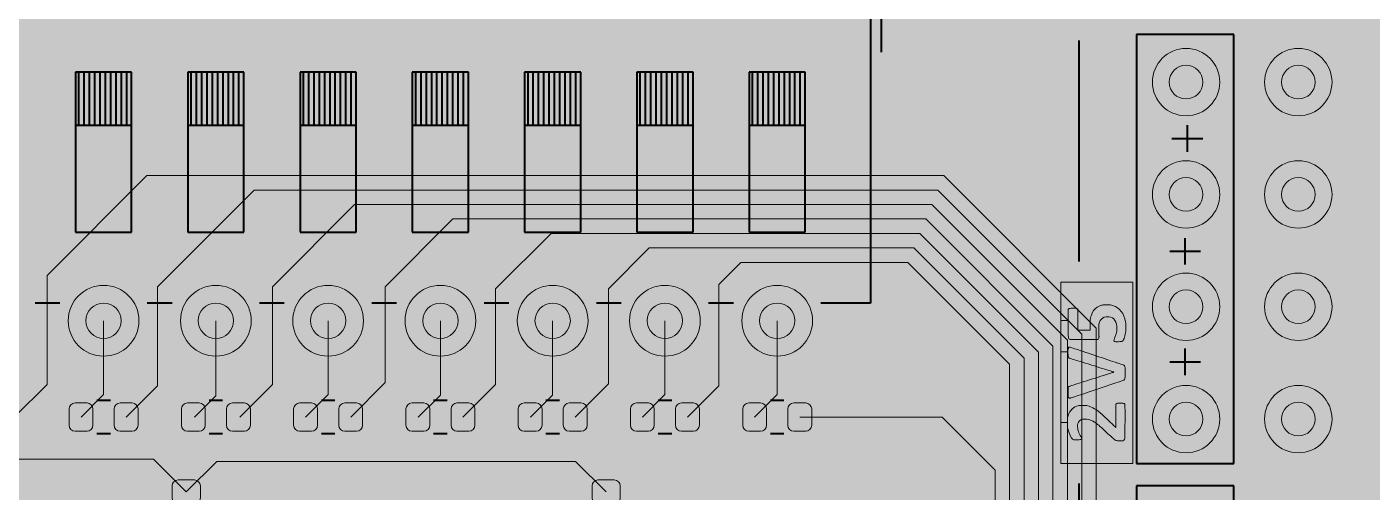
# Model space of a CAD drawing. Header units: millimetres. Extents: x 0 to 100, y -70 to 0.
# Drawn here: x 18.45 to 48.88, y -49.74 to -39.22 of the extents above; entities that cross this region are included whole.
import ezdxf

# ---------------------------------------------------------------- set-up
doc = ezdxf.new("R2010")
doc.units = ezdxf.units.MM
for name, color, linetype, lineweight, true_color in [('application board F.Cu', 8, 'Continuous', 18, 0x777779), ('application board F.Silkscreen', 18, 'Continuous', 40, 0x000000), ('pcb board fill', 7, 'Continuous', 13, 0xefefef)]:
    doc.layers.add(name, color=color, linetype=linetype, lineweight=lineweight, true_color=true_color)

msp = doc.modelspace()

# ---------------------------------------------------------------- hatches: boundary and pattern name
at = {"layer": 'application board F.Silkscreen', "transparency": 33554687}
msp.add_hatch(color=256, dxfattribs=at).paths.add_polyline_path([(41.840269, -44.999627), (43.464467, -44.999627), (43.464467, -49.100372), (41.840269, -49.100372), (41.840269, -48.174627), (41.984902, -48.174627), (41.984979, -48.208568), (41.985502, -48.235221), (41.986638, -48.256762), (41.988557, -48.27537), (41.991428, -48.293221), (41.995419, -48.312495), (41.9957, -48.313751), (42.007508, -48.359799), (42.021761, -48.404327), (42.037794, -48.445774), (42.05494, -48.482578), (42.072534, -48.513179), (42.089909, -48.536016), (42.09099, -48.537167), (42.102999, -48.548014), (42.116358, -48.555853), (42.132684, -48.561039), (42.153596, -48.563928), (42.180713, -48.564875), (42.214355, -48.56428), (42.250106, -48.562307), (42.276987, -48.558714), (42.295528, -48.553051), (42.306256, -48.544868), (42.309699, -48.533715), (42.306387, -48.519144), (42.296848, -48.500703), (42.294149, -48.496369), (42.277925, -48.468817), (42.26149, -48.437327), (42.246387, -48.405121), (42.234157, -48.375423), (42.228575, -48.359302), (42.222436, -48.333812), (42.217809, -48.30319), (42.215675, -48.278236), (42.214728, -48.253474), (42.215254, -48.234649), (42.21757, -48.218297), (42.221993, -48.200957), (42.223076, -48.197334), (42.238097, -48.162684), (42.260165, -48.134346), (42.289214, -48.112397), (42.298574, -48.107415), (42.310902, -48.101702), (42.321818, -48.09791), (42.333773, -48.09565), (42.349221, -48.094535), (42.370614, -48.094178), (42.382457, -48.094161), (42.42241, -48.095692), (42.457475, -48.10079), (42.491113, -48.110293), (42.526786, -48.125036), (42.543252, -48.133014), (42.564877, -48.144153), (42.585204, -48.155401), (42.604988, -48.167362), (42.624983, -48.180639), (42.645943, -48.195835), (42.668624, -48.213555), (42.69378, -48.234401), (42.722165, -48.258978), (42.754535, -48.287889), (42.791643, -48.321737), (42.834244, -48.361126), (42.869533, -48.393995), (42.902697, -48.424807), (42.934614, -48.454188), (42.964437, -48.481377), (42.99132, -48.505614), (43.014415, -48.526138), (43.032876, -48.54219), (43.045855, -48.553009), (43.051024, -48.556926), (43.069171, -48.567788), (43.088821, -48.577254), (43.101077, -48.581786), (43.118505, -48.585221), (43.142116, -48.587564), (43.16894, -48.588765), (43.196007, -48.588774), (43.220347, -48.587538), (43.238991, -48.585007), (43.242261, -48.584209), (43.26278, -48.573956), (43.27787, -48.557114), (43.284577, -48.540736), (43.285161, -48.533631), (43.28573, -48.5178), (43.286274, -48.49399), (43.286786, -48.462944), (43.287257, -48.425409), (43.287681, -48.382129), (43.28805, -48.333849), (43.288354, -48.281316), (43.288587, -48.225273), (43.288741, -48.166467), (43.288777, -48.143188), (43.288855, -48.073927), (43.288894, -48.013516), (43.28888, -47.961334), (43.288802, -47.916759), (43.288648, -47.879172), (43.288404, -47.847952), (43.288059, -47.822476), (43.2876, -47.802126), (43.287015, -47.78628), (43.286291, -47.774316), (43.285416, -47.765615), (43.284377, -47.759556), (43.283163, -47.755517), (43.281761, -47.752878), (43.280975, -47.751878), (43.271349, -47.743835), (43.257813, -47.7381), (43.238964, -47.734387), (43.213402, -47.73241), (43.183015, -47.731879), (43.15755, -47.732089), (43.13928, -47.732925), (43.125936, -47.734694), (43.115249, -47.737703), (43.104948, -47.742261), (43.104406, -47.742533), (43.083277, -47.753188), (43.082054, -48.017179), (43.081764, -48.066194), (43.081372, -48.112256), (43.080891, -48.154516), (43.080338, -48.192123), (43.079729, -48.22423), (43.079078, -48.249986), (43.0784, -48.268544), (43.077713, -48.279054), (43.07725, -48.28117), (43.072936, -48.277963), (43.063107, -48.269045), (43.048876, -48.255476), (43.031352, -48.238313), (43.01218, -48.219155), (42.94542, -48.152625), (42.884015, -48.093152), (42.827479, -48.040336), (42.775331, -47.993776), (42.727086, -47.953072), (42.682261, -47.917822), (42.640373, -47.887628), (42.600938, -47.862087), (42.563473, -47.840801), (42.543046, -47.830528), (42.509039, -47.815196), (42.478255, -47.80376), (42.448057, -47.795618), (42.41581, -47.79017), (42.37888, -47.786816), (42.344383, -47.785242), (42.314098, -47.784425), (42.290999, -47.784307), (42.272816, -47.785036), (42.257281, -47.786757), (42.242124, -47.789618), (42.229265, -47.792694), (42.188646, -47.805004), (42.154382, -47.820402), (42.123463, -47.840575), (42.092877, -47.867212), (42.088212, -47.87179), (42.068589, -47.892138), (42.053956, -47.909833), (42.041929, -47.92816), (42.037001, -47.937443), (42.03012, -47.950405), (42.02799, -47.954756), (42.013718, -47.98614), (42.002849, -48.015321), (41.994967, -48.044423), (41.989657, -48.07557), (41.986501, -48.110883), (41.985084, -48.152486), (41.984902, -48.174627), (41.840269, -48.174627), (41.840269, -46.575104), (41.997266, -46.575104), (41.998058, -46.612782), (42.000336, -46.647835), (42.003827, -46.674426), (42.008776, -46.693512), (42.015423, -46.70605), (42.023359, -46.712683), (42.02896, -46.714649), (42.043017, -46.719234), (42.06494, -46.726253), (42.09414, -46.735522), (42.130028, -46.746855), (42.172013, -46.760066), (42.219506, -46.774971), (42.271918, -46.791385), (42.328659, -46.809122), (42.38914, -46.827996), (42.45277, -46.847824), (42.51896, -46.868419), (42.531618, -46.872354), (42.598106, -46.893039), (42.662064, -46.912973), (42.72291, -46.931972), (42.780063, -46.949854), (42.832941, -46.966434), (42.880962, -46.981531), (42.923545, -46.99496), (42.960107, -47.006539), (42.990068, -47.016084), (43.012844, -47.023412), (43.027856, -47.02834), (43.034519, -47.030685), (43.0348, -47.030828), (43.03087, -47.032646), (43.018479, -47.037103), (42.998203, -47.044013), (42.970621, -47.053189), (42.936309, -47.064443), (42.895845, -47.077589), (42.849806, -47.09244), (42.79877, -47.10881), (42.743313, -47.126511), (42.684014, -47.145356), (42.62145, -47.16516), (42.556198, -47.185734), (42.551802, -47.187117), (42.485712, -47.207923), (42.421801, -47.228067), (42.360694, -47.24735), (42.303015, -47.265575), (42.249387, -47.282544), (42.200435, -47.298059), (42.156781, -47.311922), (42.119051, -47.323935), (42.087868, -47.3339), (42.063856, -47.34162), (42.047638, -47.346895), (42.039879, -47.349515), (42.027531, -47.354546), (42.017967, -47.360264), (42.010835, -47.367873), (42.00578, -47.378581), (42.002448, -47.393592), (42.000485, -47.414115), (41.999538, -47.441353), (41.999253, -47.476515), (41.999243, -47.488012), (41.999579, -47.528812), (42.000876, -47.560984), (42.003569, -47.585357), (42.008094, -47.602761), (42.014884, -47.614023), (42.024375, -47.619972), (42.037001, -47.621436), (42.053198, -47.619246), (42.066455, -47.616095), (42.074246, -47.613728), (42.090454, -47.608526), (42.114517, -47.600675), (42.145878, -47.590362), (42.183975, -47.577771), (42.228249, -47.56309), (42.27814, -47.546504), (42.33309, -47.5282), (42.392537, -47.508363), (42.455922, -47.48718), (42.522686, -47.464837), (42.592269, -47.44152), (42.66411, -47.417415), (42.677846, -47.412803), (42.774909, -47.380157), (42.863478, -47.350264), (42.943504, -47.32314), (43.014938, -47.298802), (43.077731, -47.277269), (43.131833, -47.258556), (43.177195, -47.24268), (43.213768, -47.229659), (43.241504, -47.21951), (43.260352, -47.21225), (43.270265, -47.207896), (43.271746, -47.206943), (43.278292, -47.198288), (43.283455, -47.186226), (43.28735, -47.169781), (43.290093, -47.147978), (43.291797, -47.119844), (43.292578, -47.084403), (43.292551, -47.04068), (43.29246, -47.031059), (43.291957, -46.993805), (43.291272, -46.964775), (43.290317, -46.942723), (43.289007, -46.926403), (43.287257, -46.914568), (43.284979, -46.905972), (43.283567, -46.902391), (43.275713, -46.88918), (43.26636, -46.879136), (43.264797, -46.878036), (43.258536, -46.875406), (43.243927, -46.870019), (43.221614, -46.862092), (43.192241, -46.851839), (43.156452, -46.839477), (43.11489, -46.825221), (43.0984, -46.819593), (43.068201, -46.809287), (43.017027, -46.79189), (42.962013, -46.773248), (42.903803, -46.753574), (42.84304, -46.733085), (42.78037, -46.711996), (42.716435, -46.690524), (42.651879, -46.668884), (42.587348, -46.647291), (42.523484, -46.625962), (42.460931, -46.605112), (42.400334, -46.584956), (42.342337, -46.565712), (42.287583, -46.547593), (42.236717, -46.530816), (42.190383, -46.515597), (42.149224, -46.50215), (42.113884, -46.490693), (42.085008, -46.481441), (42.063239, -46.474609), (42.049222, -46.470414), (42.043885, -46.469081), (42.029142, -46.468293), (42.019857, -46.470954), (42.014063, -46.475959), (42.007014, -46.489221), (42.001788, -46.51082), (41.998501, -46.539774), (41.997266, -46.575104), (41.840269, -46.575104), (41.840269, -45.866531), (42.001565, -45.866531), (42.001689, -45.914568), (42.001941, -45.963153), (42.002315, -46.011308), (42.002804, -46.058057), (42.003405, -46.102423), (42.004112, -46.14343), (42.004919, -46.180101), (42.005821, -46.211459), (42.006812, -46.236529), (42.007888, -46.254332), (42.009042, -46.263893), (42.009351, -46.264901), (42.017444, -46.275908), (42.02948, -46.285539), (42.03066, -46.28621), (42.034267, -46.287919), (42.038833, -46.289384), (42.045068, -46.290623), (42.053682, -46.291655), (42.065388, -46.292499), (42.080894, -46.293174), (42.100913, -46.293697), (42.126154, -46.294089), (42.157328, -46.294368), (42.195146, -46.294552), (42.24032, -46.29466), (42.293558, -46.294711), (42.354046, -46.294724), (42.407515, -46.294669), (42.458432, -46.294511), (42.505964, -46.29426), (42.54928, -46.293924), (42.587549, -46.293514), (42.619941, -46.293038), (42.645625, -46.292505), (42.663768, -46.291926), (42.673542, -46.29131), (42.674774, -46.291104), (42.687619, -46.284306), (42.696011, -46.271772), (42.70028, -46.252551), (42.700754, -46.22569), (42.700282, -46.217123), (42.697052, -46.161946), (42.694916, -46.110121), (42.693876, -46.062736), (42.693939, -46.020884), (42.695109, -45.985654), (42.697389, -45.958138), (42.699121, -45.946681), (42.711337, -45.900974), (42.729341, -45.862753), (42.753194, -45.831961), (42.782957, -45.80854), (42.81869, -45.792435), (42.860455, -45.783589), (42.874925, -45.782293), (42.923358, -45.782938), (42.966322, -45.791268), (43.003702, -45.807155), (43.03538, -45.830471), (43.061241, -45.861087), (43.081168, -45.898876), (43.095045, -45.94371), (43.102756, -45.99546), (43.104421, -46.035125), (43.100771, -46.102644), (43.088993, -46.16657), (43.068648, -46.228845), (43.05166, -46.267225), (43.041151, -46.29054), (43.035862, -46.3075), (43.035812, -46.319665), (43.04102, -46.328596), (43.051505, -46.335852), (43.052498, -46.336369), (43.060141, -46.339656), (43.069198, -46.34191), (43.08138, -46.343264), (43.0984, -46.343852), (43.12197, -46.343808), (43.143317, -46.343472), (43.175242, -46.342628), (43.199265, -46.341037), (43.216952, -46.338058), (43.229873, -46.333047), (43.239594, -46.325365), (43.247683, -46.314368), (43.255708, -46.299415), (43.256918, -46.296964), (43.266345, -46.274301), (43.276101, -46.244776), (43.285484, -46.210941), (43.293791, -46.175346), (43.30032, -46.140545), (43.300815, -46.137418), (43.304057, -46.109173), (43.306263, -46.074476), (43.307428, -46.035911), (43.307549, -45.996062), (43.306625, -45.957514), (43.30465, -45.922851), (43.301623, -45.894658), (43.301121, -45.891413), (43.286515, -45.825287), (43.265143, -45.763949), (43.237426, -45.707979), (43.203787, -45.657957), (43.164647, -45.614465), (43.120428, -45.578083), (43.071553, -45.549392), (43.043982, -45.537533), (43.013745, -45.526796), (42.986522, -45.519057), (42.959635, -45.513883), (42.930407, -45.510838), (42.896162, -45.509487), (42.87019, -45.509311), (42.838519, -45.509594), (42.814039, -45.510459), (42.794479, -45.512115), (42.777567, -45.514766), (42.761031, -45.518621), (42.757554, -45.519558), (42.70357, -45.538859), (42.65566, -45.565413), (42.61393, -45.599114), (42.578488, -45.63986), (42.549442, -45.687547), (42.527031, -45.741676), (42.517078, -45.77461), (42.509531, -45.807328), (42.504179, -45.84168), (42.500809, -45.879516), (42.499209, -45.922687), (42.499166, -45.973043), (42.499314, -45.98338), (42.500946, -46.084004), (42.223826, -46.084004), (42.223826, -45.611164), (42.211654, -45.60159), (42.198941, -45.594406), (42.181109, -45.58933), (42.156953, -45.586168), (42.12527, -45.58473), (42.105238, -45.5846), (42.070757, -45.585822), (42.044559, -45.589449), (42.02569, -45.595813), (42.013194, -45.605246), (42.006114, -45.618081), (42.005794, -45.619124), (42.004707, -45.627626), (42.00379, -45.644488), (42.003039, -45.668733), (42.002446, -45.699386), (42.002008, -45.735468), (42.001719, -45.776004), (42.001573, -45.820018), (42.001565, -45.866531), (41.840269, -45.866531)], flags=0)
at = {"layer": 'pcb board fill', "transparency": 33554687}
h = msp.add_hatch(color=256, dxfattribs=at)
edge = h.paths.add_edge_path(flags=0)
edge.add_line((100, -67.01), (100, -35.01))
edge.add_line((100, -35.01), (100, -3))
edge.add_arc((97, -3), 3, 0, 90)
edge.add_line((97, 0), (50, 0))
edge.add_line((50, 0), (3, 0))
edge.add_arc((3, -3), 3, 90, 180)
edge.add_line((0, -3), (0, -32))
edge.add_arc((3, -32), 3, 180, 270)
edge.add_line((3, -35), (7, -35))
edge.add_arc((7, -38), 3, 0, 90, ccw=False)
edge.add_line((10, -38), (10, -57))
edge.add_arc((13, -57), 3, 180, 270)
edge.add_line((13, -60), (15, -60))
edge.add_arc((15, -63), 3, 0, 90, ccw=False)
edge.add_line((18, -63), (18, -68))
edge.add_arc((20, -68), 2, 180, 270)
edge.add_line((20, -70), (50, -70))
edge.add_line((50, -70), (97, -70.000025))
edge.add_arc((96.9974, -66.9974), 3.002626, 270.0496133, 359.7595675)

# ---------------------------------------------------------------- linework, layer by layer
at = {"layer": 'application board F.Cu', "flags": 128}
for points in [[(18.9, -44.85), (21.162, -42.588)], [(21.162, -42.588), (39.188, -42.588)], [(39.188, -42.588), (42.639, -46.039)], [(23.585, -42.915), (21.4, -45.1)], [(39.052552, -42.915), (23.585, -42.915)], [(42.312, -46.174448), (39.052552, -42.915)], [(25.858, -43.242), (24, -45.1)], [(38.917104, -43.242), (25.858, -43.242)], [(41.985, -46.309896), (38.917104, -43.242)], [(28.081, -43.569), (26.55, -45.1)], [(38.781656, -43.569), (28.081, -43.569)], [(41.658, -46.445344), (38.781656, -43.569)], [(30.304, -43.896), (29.05, -45.15)], [(38.646208, -43.896), (30.304, -43.896)], [(41.331, -46.580792), (38.646208, -43.896)], [(32.527, -44.223), (31.6, -45.15)], [(38.51076, -44.223), (32.527, -44.223)], [(41.004, -46.71624), (38.51076, -44.223)], [(34.6, -44.55), (34.1, -45.05)], [(38.375312, -44.55), (34.6, -44.55)], [(40.677, -46.851688), (38.375312, -44.55)], [(18.9, -47.31), (18.9, -44.85)], [(21.4, -45.1), (21.4, -47.34)], [(24, -45.1), (24, -47.31)], [(26.55, -45.1), (26.55, -47.27)], [(29.05, -45.15), (29.05, -47.31)], [(31.6, -45.15), (31.6, -47.3)], [(34.1, -45.05), (34.1, -47.34)], [(20.18, -47.54), (20.18, -45.87)], [(22.72, -47.57), (22.72, -45.87)], [(25.26, -47.54), (25.26, -45.87)], [(27.8, -47.55), (27.8, -45.87)], [(30.34, -47.55), (30.34, -45.87)], [(32.88, -47.54), (32.88, -45.87)], [(35.42, -47.54), (35.42, -45.87)], [(42.312, -59.288), (42.312, -46.174448)], [(42.639, -46.039), (42.639, -59.423448)], [(41.658, -59.017104), (41.658, -46.445344)], [(41.985, -59.152552), (41.985, -46.309896)], [(40.677, -58.61076), (40.677, -46.851688)], [(41.004, -58.746208), (41.004, -46.71624)], [(41.331, -58.881656), (41.331, -46.580792)], [(18.16, -48.05), (18.9, -47.31)], [(21.4, -47.34), (20.69, -48.05)], [(24, -47.31), (23.26, -48.05)], [(26.55, -47.27), (25.77, -48.05)], [(29.05, -47.31), (28.31, -48.05)], [(31.6, -47.3), (30.85, -48.05)], [(34.1, -47.34), (33.39, -48.05)], [(19.94, -48.235), (19.929724, -48.286662), (19.900459, -48.330459), (19.856662, -48.359724), (19.805, -48.37), (19.535, -48.37), (19.483338, -48.359724), (19.439541, -48.330459), (19.410276, -48.286662), (19.4, -48.235), (19.4, -47.865), (19.410276, -47.813338), (19.439541, -47.769541), (19.483338, -47.740276), (19.535, -47.73), (19.805, -47.73), (19.856662, -47.740276), (19.900459, -47.769541), (19.929724, -47.813338), (19.94, -47.865), (19.94, -48.235)], [(19.67, -48.05), (20.18, -47.54)], [(20.96, -48.235), (20.949724, -48.286662), (20.920459, -48.330459), (20.876662, -48.359724), (20.825, -48.37), (20.555, -48.37), (20.503338, -48.359724), (20.459541, -48.330459), (20.430276, -48.286662), (20.42, -48.235), (20.42, -47.865), (20.430276, -47.813338), (20.459541, -47.769541), (20.503338, -47.740276), (20.555, -47.73), (20.825, -47.73), (20.876662, -47.740276), (20.920459, -47.769541), (20.949724, -47.813338), (20.96, -47.865), (20.96, -48.235)], [(22.48, -48.235), (22.469724, -48.286662), (22.440459, -48.330459), (22.396662, -48.359724), (22.345, -48.37), (22.075, -48.37), (22.023338, -48.359724), (21.979541, -48.330459), (21.950276, -48.286662), (21.94, -48.235), (21.94, -47.865), (21.950276, -47.813338), (21.979541, -47.769541), (22.023338, -47.740276), (22.075, -47.73), (22.345, -47.73), (22.396662, -47.740276), (22.440459, -47.769541), (22.469724, -47.813338), (22.48, -47.865), (22.48, -48.235)], [(22.24, -48.05), (22.72, -47.57)], [(23.5, -48.235), (23.489724, -48.286662), (23.460459, -48.330459), (23.416662, -48.359724), (23.365, -48.37), (23.095, -48.37), (23.043338, -48.359724), (22.999541, -48.330459), (22.970276, -48.286662), (22.96, -48.235), (22.96, -47.865), (22.970276, -47.813338), (22.999541, -47.769541), (23.043338, -47.740276), (23.095, -47.73), (23.365, -47.73), (23.416662, -47.740276), (23.460459, -47.769541), (23.489724, -47.813338), (23.5, -47.865), (23.5, -48.235)], [(25.02, -48.235), (25.009724, -48.286662), (24.980459, -48.330459), (24.936662, -48.359724), (24.885, -48.37), (24.615, -48.37), (24.563338, -48.359724), (24.519541, -48.330459), (24.490276, -48.286662), (24.48, -48.235), (24.48, -47.865), (24.490276, -47.813338), (24.519541, -47.769541), (24.563338, -47.740276), (24.615, -47.73), (24.885, -47.73), (24.936662, -47.740276), (24.980459, -47.769541), (25.009724, -47.813338), (25.02, -47.865), (25.02, -48.235)], [(24.75, -48.05), (25.26, -47.54)], [(26.04, -48.235), (26.029724, -48.286662), (26.000459, -48.330459), (25.956662, -48.359724), (25.905, -48.37), (25.635, -48.37), (25.583338, -48.359724), (25.539541, -48.330459), (25.510276, -48.286662), (25.5, -48.235), (25.5, -47.865), (25.510276, -47.813338), (25.539541, -47.769541), (25.583338, -47.740276), (25.635, -47.73), (25.905, -47.73), (25.956662, -47.740276), (26.000459, -47.769541), (26.029724, -47.813338), (26.04, -47.865), (26.04, -48.235)], [(27.56, -48.235), (27.549724, -48.286662), (27.520459, -48.330459), (27.476662, -48.359724), (27.425, -48.37), (27.155, -48.37), (27.103338, -48.359724), (27.059541, -48.330459), (27.030276, -48.286662), (27.02, -48.235), (27.02, -47.865), (27.030276, -47.813338), (27.059541, -47.769541), (27.103338, -47.740276), (27.155, -47.73), (27.425, -47.73), (27.476662, -47.740276), (27.520459, -47.769541), (27.549724, -47.813338), (27.56, -47.865), (27.56, -48.235)], [(27.3, -48.05), (27.8, -47.55)], [(28.58, -48.235), (28.569724, -48.286662), (28.540459, -48.330459), (28.496662, -48.359724), (28.445, -48.37), (28.175, -48.37), (28.123338, -48.359724), (28.079541, -48.330459), (28.050276, -48.286662), (28.04, -48.235), (28.04, -47.865), (28.050276, -47.813338), (28.079541, -47.769541), (28.123338, -47.740276), (28.175, -47.73), (28.445, -47.73), (28.496662, -47.740276), (28.540459, -47.769541), (28.569724, -47.813338), (28.58, -47.865), (28.58, -48.235)], [(30.1, -48.235), (30.089724, -48.286662), (30.060459, -48.330459), (30.016662, -48.359724), (29.965, -48.37), (29.695, -48.37), (29.643338, -48.359724), (29.599541, -48.330459), (29.570276, -48.286662), (29.56, -48.235), (29.56, -47.865), (29.570276, -47.813338), (29.599541, -47.769541), (29.643338, -47.740276), (29.695, -47.73), (29.965, -47.73), (30.016662, -47.740276), (30.060459, -47.769541), (30.089724, -47.813338), (30.1, -47.865), (30.1, -48.235)], [(29.84, -48.05), (30.34, -47.55)], [(31.12, -48.235), (31.109724, -48.286662), (31.080459, -48.330459), (31.036662, -48.359724), (30.985, -48.37), (30.715, -48.37), (30.663338, -48.359724), (30.619541, -48.330459), (30.590276, -48.286662), (30.58, -48.235), (30.58, -47.865), (30.590276, -47.813338), (30.619541, -47.769541), (30.663338, -47.740276), (30.715, -47.73), (30.985, -47.73), (31.036662, -47.740276), (31.080459, -47.769541), (31.109724, -47.813338), (31.12, -47.865), (31.12, -48.235)], [(32.64, -48.235), (32.629724, -48.286662), (32.600459, -48.330459), (32.556662, -48.359724), (32.505, -48.37), (32.235, -48.37), (32.183338, -48.359724), (32.139541, -48.330459), (32.110276, -48.286662), (32.1, -48.235), (32.1, -47.865), (32.110276, -47.813338), (32.139541, -47.769541), (32.183338, -47.740276), (32.235, -47.73), (32.505, -47.73), (32.556662, -47.740276), (32.600459, -47.769541), (32.629724, -47.813338), (32.64, -47.865), (32.64, -48.235)], [(32.37, -48.05), (32.88, -47.54)], [(33.66, -48.235), (33.649724, -48.286662), (33.620459, -48.330459), (33.576662, -48.359724), (33.525, -48.37), (33.255, -48.37), (33.203338, -48.359724), (33.159541, -48.330459), (33.130276, -48.286662), (33.12, -48.235), (33.12, -47.865), (33.130276, -47.813338), (33.159541, -47.769541), (33.203338, -47.740276), (33.255, -47.73), (33.525, -47.73), (33.576662, -47.740276), (33.620459, -47.769541), (33.649724, -47.813338), (33.66, -47.865), (33.66, -48.235)], [(35.18, -48.235), (35.169724, -48.286662), (35.140459, -48.330459), (35.096662, -48.359724), (35.045, -48.37), (34.775, -48.37), (34.723338, -48.359724), (34.679541, -48.330459), (34.650276, -48.286662), (34.64, -48.235), (34.64, -47.865), (34.650276, -47.813338), (34.679541, -47.769541), (34.723338, -47.740276), (34.775, -47.73), (35.045, -47.73), (35.096662, -47.740276), (35.140459, -47.769541), (35.169724, -47.813338), (35.18, -47.865), (35.18, -48.235)], [(34.91, -48.05), (35.42, -47.54)], [(36.2, -48.235), (36.189724, -48.286662), (36.160459, -48.330459), (36.116662, -48.359724), (36.065, -48.37), (35.795, -48.37), (35.743338, -48.359724), (35.699541, -48.330459), (35.670276, -48.286662), (35.66, -48.235), (35.66, -47.865), (35.670276, -47.813338), (35.699541, -47.769541), (35.743338, -47.740276), (35.795, -47.73), (36.065, -47.73), (36.116662, -47.740276), (36.160459, -47.769541), (36.189724, -47.813338), (36.2, -47.865), (36.2, -48.235)], [(39.15, -48.05), (35.93, -48.05)], [(40.35, -49.25), (39.15, -48.05)], [(13.19, -49), (21.31, -49)], [(21.31, -49), (22.05, -49.74)], [(22.05, -49.74), (22.74, -49.05)], [(22.74, -49.05), (30.86, -49.05)], [(30.86, -49.05), (31.55, -49.74)], [(40.35, -58.475312), (40.35, -49.25)], [(21.865, -50.01), (21.813338, -49.999724), (21.769541, -49.970459), (21.740276, -49.926662), (21.73, -49.875), (21.73, -49.605), (21.740276, -49.553338), (21.769541, -49.509541), (21.813338, -49.480276), (21.865, -49.47), (22.235, -49.47), (22.286662, -49.480276), (22.330459, -49.509541), (22.359724, -49.553338), (22.37, -49.605), (22.37, -49.875), (22.359724, -49.926662), (22.330459, -49.970459), (22.286662, -49.999724), (22.235, -50.01), (21.865, -50.01)], [(31.365, -50.01), (31.313338, -49.999724), (31.269541, -49.970459), (31.240276, -49.926662), (31.23, -49.875), (31.23, -49.605), (31.240276, -49.553338), (31.269541, -49.509541), (31.313338, -49.480276), (31.365, -49.47), (31.735, -49.47), (31.786662, -49.480276), (31.830459, -49.509541), (31.859724, -49.553338), (31.87, -49.605), (31.87, -49.875), (31.859724, -49.926662), (31.830459, -49.970459), (31.786662, -49.999724), (31.735, -50.01), (31.365, -50.01)]]:
    msp.add_lwpolyline(points, dxfattribs=at)
at = {"layer": 'application board F.Cu'}
for centre, radius in [((44.67, -40.474), 0.762), ((47.21, -40.474), 0.762), ((44.67, -40.474), 0.381), ((47.21, -40.474), 0.381), ((44.67, -43.014), 0.762), ((47.21, -43.014), 0.762), ((44.67, -43.014), 0.381), ((47.21, -43.014), 0.381), ((44.67, -45.554), 0.762), ((47.21, -45.554), 0.762), ((20.18, -45.87), 0.8), ((22.72, -45.87), 0.8), ((25.26, -45.87), 0.8), ((27.8, -45.87), 0.8), ((30.34, -45.87), 0.8), ((32.88, -45.87), 0.8), ((35.42, -45.87), 0.8), ((44.67, -45.554), 0.381), ((47.21, -45.554), 0.381), ((20.18, -45.87), 0.4), ((22.72, -45.87), 0.4), ((25.26, -45.87), 0.4), ((27.8, -45.87), 0.4), ((30.34, -45.87), 0.4), ((32.88, -45.87), 0.4), ((35.42, -45.87), 0.4), ((44.67, -48.094), 0.762), ((47.21, -48.094), 0.762), ((44.67, -48.094), 0.381), ((47.21, -48.094), 0.381)]:
    msp.add_circle(centre, radius, dxfattribs=at)
at = {"layer": 'application board F.Silkscreen', "flags": 128}
for points in [[(37.53, -38.65), (37.53, -45.471)], [(37.77, -38.41), (37.77, -39.793)], [(42.25, -44.53), (42.25, -39.53)], [(45.75, -39.4), (43.55, -39.4)], [(43.55, -39.4), (43.55, -49.1)], [(45.75, -49.1), (45.75, -39.4)], [(20.815, -40.25), (19.545, -40.25)], [(19.545, -40.25), (19.545, -43.87)], [(19.615, -40.25), (19.615, -41.456667)], [(19.735, -40.25), (19.735, -41.456667)], [(19.855, -40.25), (19.855, -41.456667)], [(19.975, -40.25), (19.975, -41.456667)], [(20.095, -40.25), (20.095, -41.456667)], [(20.215, -40.25), (20.215, -41.456667)], [(20.335, -40.25), (20.335, -41.456667)], [(20.455, -40.25), (20.455, -41.456667)], [(20.575, -40.25), (20.575, -41.456667)], [(20.695, -40.25), (20.695, -41.456667)], [(20.815, -43.87), (20.815, -40.25)], [(22.085, -40.25), (22.085, -43.87)], [(23.355, -40.25), (22.085, -40.25)], [(22.155, -40.25), (22.155, -41.456667)], [(22.275, -40.25), (22.275, -41.456667)], [(22.395, -40.25), (22.395, -41.456667)], [(22.515, -40.25), (22.515, -41.456667)], [(22.635, -40.25), (22.635, -41.456667)], [(22.755, -40.25), (22.755, -41.456667)], [(22.875, -40.25), (22.875, -41.456667)], [(22.995, -40.25), (22.995, -41.456667)], [(23.115, -40.25), (23.115, -41.456667)], [(23.235, -40.25), (23.235, -41.456667)], [(23.355, -43.87), (23.355, -40.25)], [(24.625, -40.25), (24.625, -43.87)], [(25.895, -40.25), (24.625, -40.25)], [(24.695, -40.25), (24.695, -41.456667)], [(24.815, -40.25), (24.815, -41.456667)], [(24.935, -40.25), (24.935, -41.456667)], [(25.055, -40.25), (25.055, -41.456667)], [(25.175, -40.25), (25.175, -41.456667)], [(25.295, -40.25), (25.295, -41.456667)], [(25.415, -40.25), (25.415, -41.456667)], [(25.535, -40.25), (25.535, -41.456667)], [(25.655, -40.25), (25.655, -41.456667)], [(25.775, -40.25), (25.775, -41.456667)], [(25.895, -43.87), (25.895, -40.25)], [(28.435, -40.25), (27.165, -40.25)], [(27.165, -40.25), (27.165, -43.87)], [(27.235, -40.25), (27.235, -41.456667)], [(27.355, -40.25), (27.355, -41.456667)], [(27.475, -40.25), (27.475, -41.456667)], [(27.595, -40.25), (27.595, -41.456667)], [(27.715, -40.25), (27.715, -41.456667)], [(27.835, -40.25), (27.835, -41.456667)], [(27.955, -40.25), (27.955, -41.456667)], [(28.075, -40.25), (28.075, -41.456667)], [(28.195, -40.25), (28.195, -41.456667)], [(28.315, -40.25), (28.315, -41.456667)], [(28.435, -43.87), (28.435, -40.25)], [(29.705, -40.25), (29.705, -43.87)], [(30.975, -40.25), (29.705, -40.25)], [(29.775, -40.25), (29.775, -41.456667)], [(29.895, -40.25), (29.895, -41.456667)], [(30.015, -40.25), (30.015, -41.456667)], [(30.135, -40.25), (30.135, -41.456667)], [(30.255, -40.25), (30.255, -41.456667)], [(30.375, -40.25), (30.375, -41.456667)], [(30.495, -40.25), (30.495, -41.456667)], [(30.615, -40.25), (30.615, -41.456667)], [(30.735, -40.25), (30.735, -41.456667)], [(30.855, -40.25), (30.855, -41.456667)], [(30.975, -43.87), (30.975, -40.25)], [(33.515, -40.25), (32.245, -40.25)], [(32.245, -40.25), (32.245, -43.87)], [(32.315, -40.25), (32.315, -41.456667)], [(32.435, -40.25), (32.435, -41.456667)], [(32.555, -40.25), (32.555, -41.456667)], [(32.675, -40.25), (32.675, -41.456667)], [(32.795, -40.25), (32.795, -41.456667)], [(32.915, -40.25), (32.915, -41.456667)], [(33.035, -40.25), (33.035, -41.456667)], [(33.155, -40.25), (33.155, -41.456667)], [(33.275, -40.25), (33.275, -41.456667)], [(33.395, -40.25), (33.395, -41.456667)], [(33.515, -43.87), (33.515, -40.25)], [(34.785, -40.25), (34.785, -43.87)], [(36.055, -40.25), (34.785, -40.25)], [(34.855, -40.25), (34.855, -41.456667)], [(34.975, -40.25), (34.975, -41.456667)], [(35.095, -40.25), (35.095, -41.456667)], [(35.215, -40.25), (35.215, -41.456667)], [(35.335, -40.25), (35.335, -41.456667)], [(35.455, -40.25), (35.455, -41.456667)], [(35.575, -40.25), (35.575, -41.456667)], [(35.695, -40.25), (35.695, -41.456667)], [(35.815, -40.25), (35.815, -41.456667)], [(35.935, -40.25), (35.935, -41.456667)], [(36.055, -43.87), (36.055, -40.25)], [(20.815, -41.456667), (19.545, -41.456667)], [(23.355, -41.456667), (22.085, -41.456667)], [(25.895, -41.456667), (24.625, -41.456667)], [(28.435, -41.456667), (27.165, -41.456667)], [(30.975, -41.456667), (29.705, -41.456667)], [(33.515, -41.456667), (32.245, -41.456667)], [(36.055, -41.456667), (34.785, -41.456667)], [(44.7, -42.05), (44.7, -41.45)], [(44.35, -41.75), (45.05, -41.75)], [(19.545, -43.87), (20.815, -43.87)], [(22.085, -43.87), (23.355, -43.87)], [(24.625, -43.87), (25.895, -43.87)], [(27.165, -43.87), (28.435, -43.87)], [(29.705, -43.87), (30.975, -43.87)], [(32.245, -43.87), (33.515, -43.87)], [(34.785, -43.87), (36.055, -43.87)], [(44.65, -44.6), (44.65, -44)], [(44.3, -44.3), (45, -44.3)], [(19.189, -45.471), (18.63, -45.471)], [(21.729, -45.471), (21.169, -45.471)], [(24.269, -45.471), (23.709, -45.471)], [(26.809, -45.471), (26.249, -45.471)], [(29.349, -45.471), (28.789, -45.471)], [(31.889, -45.471), (31.329, -45.471)], [(34.429, -45.471), (33.869, -45.471)], [(37.53, -45.471), (36.41, -45.471)], [(44.65, -47.1), (44.65, -46.5)], [(44.3, -46.8), (45, -46.8)], [(20.333641, -47.67), (20.026359, -47.67)], [(22.873641, -47.67), (22.566359, -47.67)], [(25.413641, -47.67), (25.106359, -47.67)], [(27.953641, -47.67), (27.646359, -47.67)], [(30.493641, -47.67), (30.186359, -47.67)], [(33.033641, -47.67), (32.726359, -47.67)], [(35.573641, -47.67), (35.266359, -47.67)], [(20.333641, -48.43), (20.026359, -48.43)], [(22.873641, -48.43), (22.566359, -48.43)], [(25.413641, -48.43), (25.106359, -48.43)], [(27.953641, -48.43), (27.646359, -48.43)], [(30.493641, -48.43), (30.186359, -48.43)], [(33.033641, -48.43), (32.726359, -48.43)], [(35.573641, -48.43), (35.266359, -48.43)], [(43.55, -49.1), (45.75, -49.1)], [(42.25, -54.55), (42.25, -49.55)], [(45.75, -49.6), (43.55, -49.6)], [(43.55, -49.6), (43.55, -59.3)], [(45.75, -59.3), (45.75, -49.6)]]:
    msp.add_lwpolyline(points, dxfattribs=at)
at = {"layer": 'application board F.Silkscreen', "lineweight": 0, "flags": 128}
msp.add_lwpolyline([(41.840269, -44.999627), (43.464467, -44.999627), (43.464467, -49.100372), (41.840269, -49.100372), (41.840269, -48.174627), (41.984902, -48.174627), (41.984979, -48.208568), (41.985502, -48.235221), (41.986638, -48.256762), (41.988557, -48.27537), (41.991428, -48.293221), (41.995419, -48.312495), (41.9957, -48.313751), (42.007508, -48.359799), (42.021761, -48.404327), (42.037794, -48.445774), (42.05494, -48.482578), (42.072534, -48.513179), (42.089909, -48.536016), (42.09099, -48.537167), (42.102999, -48.548014), (42.116358, -48.555853), (42.132684, -48.561039), (42.153596, -48.563928), (42.180713, -48.564875), (42.214355, -48.56428), (42.250106, -48.562307), (42.276987, -48.558714), (42.295528, -48.553051), (42.306256, -48.544868), (42.309699, -48.533715), (42.306387, -48.519144), (42.296848, -48.500703), (42.294149, -48.496369), (42.277925, -48.468817), (42.26149, -48.437327), (42.246387, -48.405121), (42.234157, -48.375423), (42.228575, -48.359302), (42.222436, -48.333812), (42.217809, -48.30319), (42.215675, -48.278236), (42.214728, -48.253474), (42.215254, -48.234649), (42.21757, -48.218297), (42.221993, -48.200957), (42.223076, -48.197334), (42.238097, -48.162684), (42.260165, -48.134346), (42.289214, -48.112397), (42.298574, -48.107415), (42.310902, -48.101702), (42.321818, -48.09791), (42.333773, -48.09565), (42.349221, -48.094535), (42.370614, -48.094178), (42.382457, -48.094161), (42.42241, -48.095692), (42.457475, -48.10079), (42.491113, -48.110293), (42.526786, -48.125036), (42.543252, -48.133014), (42.564877, -48.144153), (42.585204, -48.155401), (42.604988, -48.167362), (42.624983, -48.180639), (42.645943, -48.195835), (42.668624, -48.213555), (42.69378, -48.234401), (42.722165, -48.258978), (42.754535, -48.287889), (42.791643, -48.321737), (42.834244, -48.361126), (42.869533, -48.393995), (42.902697, -48.424807), (42.934614, -48.454188), (42.964437, -48.481377), (42.99132, -48.505614), (43.014415, -48.526138), (43.032876, -48.54219), (43.045855, -48.553009), (43.051024, -48.556926), (43.069171, -48.567788), (43.088821, -48.577254), (43.101077, -48.581786), (43.118505, -48.585221), (43.142116, -48.587564), (43.16894, -48.588765), (43.196007, -48.588774), (43.220347, -48.587538), (43.238991, -48.585007), (43.242261, -48.584209), (43.26278, -48.573956), (43.27787, -48.557114), (43.284577, -48.540736), (43.285161, -48.533631), (43.28573, -48.5178), (43.286274, -48.49399), (43.286786, -48.462944), (43.287257, -48.425409), (43.287681, -48.382129), (43.28805, -48.333849), (43.288354, -48.281316), (43.288587, -48.225273), (43.288741, -48.166467), (43.288777, -48.143188), (43.288855, -48.073927), (43.288894, -48.013516), (43.28888, -47.961334), (43.288802, -47.916759), (43.288648, -47.879172), (43.288404, -47.847952), (43.288059, -47.822476), (43.2876, -47.802126), (43.287015, -47.78628), (43.286291, -47.774316), (43.285416, -47.765615), (43.284377, -47.759556), (43.283163, -47.755517), (43.281761, -47.752878), (43.280975, -47.751878), (43.271349, -47.743835), (43.257813, -47.7381), (43.238964, -47.734387), (43.213402, -47.73241), (43.183015, -47.731879), (43.15755, -47.732089), (43.13928, -47.732925), (43.125936, -47.734694), (43.115249, -47.737703), (43.104948, -47.742261), (43.104406, -47.742533), (43.083277, -47.753188), (43.082054, -48.017179), (43.081764, -48.066194), (43.081372, -48.112256), (43.080891, -48.154516), (43.080338, -48.192123), (43.079729, -48.22423), (43.079078, -48.249986), (43.0784, -48.268544), (43.077713, -48.279054), (43.07725, -48.28117), (43.072936, -48.277963), (43.063107, -48.269045), (43.048876, -48.255476), (43.031352, -48.238313), (43.01218, -48.219155), (42.94542, -48.152625), (42.884015, -48.093152), (42.827479, -48.040336), (42.775331, -47.993776), (42.727086, -47.953072), (42.682261, -47.917822), (42.640373, -47.887628), (42.600938, -47.862087), (42.563473, -47.840801), (42.543046, -47.830528), (42.509039, -47.815196), (42.478255, -47.80376), (42.448057, -47.795618), (42.41581, -47.79017), (42.37888, -47.786816), (42.344383, -47.785242), (42.314098, -47.784425), (42.290999, -47.784307), (42.272816, -47.785036), (42.257281, -47.786757), (42.242124, -47.789618), (42.229265, -47.792694), (42.188646, -47.805004), (42.154382, -47.820402), (42.123463, -47.840575), (42.092877, -47.867212), (42.088212, -47.87179), (42.068589, -47.892138), (42.053956, -47.909833), (42.041929, -47.92816), (42.037001, -47.937443), (42.03012, -47.950405), (42.02799, -47.954756), (42.013718, -47.98614), (42.002849, -48.015321), (41.994967, -48.044423), (41.989657, -48.07557), (41.986501, -48.110883), (41.985084, -48.152486), (41.984902, -48.174627), (41.840269, -48.174627), (41.840269, -46.575104), (41.997266, -46.575104), (41.998058, -46.612782), (42.000336, -46.647835), (42.003827, -46.674426), (42.008776, -46.693512), (42.015423, -46.70605), (42.023359, -46.712683), (42.02896, -46.714649), (42.043017, -46.719234), (42.06494, -46.726253), (42.09414, -46.735522), (42.130028, -46.746855), (42.172013, -46.760066), (42.219506, -46.774971), (42.271918, -46.791385), (42.328659, -46.809122), (42.38914, -46.827996), (42.45277, -46.847824), (42.51896, -46.868419), (42.531618, -46.872354), (42.598106, -46.893039), (42.662064, -46.912973), (42.72291, -46.931972), (42.780063, -46.949854), (42.832941, -46.966434), (42.880962, -46.981531), (42.923545, -46.99496), (42.960107, -47.006539), (42.990068, -47.016084), (43.012844, -47.023412), (43.027856, -47.02834), (43.034519, -47.030685), (43.0348, -47.030828), (43.03087, -47.032646), (43.018479, -47.037103), (42.998203, -47.044013), (42.970621, -47.053189), (42.936309, -47.064443), (42.895845, -47.077589), (42.849806, -47.09244), (42.79877, -47.10881), (42.743313, -47.126511), (42.684014, -47.145356), (42.62145, -47.16516), (42.556198, -47.185734), (42.551802, -47.187117), (42.485712, -47.207923), (42.421801, -47.228067), (42.360694, -47.24735), (42.303015, -47.265575), (42.249387, -47.282544), (42.200435, -47.298059), (42.156781, -47.311922), (42.119051, -47.323935), (42.087868, -47.3339), (42.063856, -47.34162), (42.047638, -47.346895), (42.039879, -47.349515), (42.027531, -47.354546), (42.017967, -47.360264), (42.010835, -47.367873), (42.00578, -47.378581), (42.002448, -47.393592), (42.000485, -47.414115), (41.999538, -47.441353), (41.999253, -47.476515), (41.999243, -47.488012), (41.999579, -47.528812), (42.000876, -47.560984), (42.003569, -47.585357), (42.008094, -47.602761), (42.014884, -47.614023), (42.024375, -47.619972), (42.037001, -47.621436), (42.053198, -47.619246), (42.066455, -47.616095), (42.074246, -47.613728), (42.090454, -47.608526), (42.114517, -47.600675), (42.145878, -47.590362), (42.183975, -47.577771), (42.228249, -47.56309), (42.27814, -47.546504), (42.33309, -47.5282), (42.392537, -47.508363), (42.455922, -47.48718), (42.522686, -47.464837), (42.592269, -47.44152), (42.66411, -47.417415), (42.677846, -47.412803), (42.774909, -47.380157), (42.863478, -47.350264), (42.943504, -47.32314), (43.014938, -47.298802), (43.077731, -47.277269), (43.131833, -47.258556), (43.177195, -47.24268), (43.213768, -47.229659), (43.241504, -47.21951), (43.260352, -47.21225), (43.270265, -47.207896), (43.271746, -47.206943), (43.278292, -47.198288), (43.283455, -47.186226), (43.28735, -47.169781), (43.290093, -47.147978), (43.291797, -47.119844), (43.292578, -47.084403), (43.292551, -47.04068), (43.29246, -47.031059), (43.291957, -46.993805), (43.291272, -46.964775), (43.290317, -46.942723), (43.289007, -46.926403), (43.287257, -46.914568), (43.284979, -46.905972), (43.283567, -46.902391), (43.275713, -46.88918), (43.26636, -46.879136), (43.264797, -46.878036), (43.258536, -46.875406), (43.243927, -46.870019), (43.221614, -46.862092), (43.192241, -46.851839), (43.156452, -46.839477), (43.11489, -46.825221), (43.0984, -46.819593), (43.068201, -46.809287), (43.017027, -46.79189), (42.962013, -46.773248), (42.903803, -46.753574), (42.84304, -46.733085), (42.78037, -46.711996), (42.716435, -46.690524), (42.651879, -46.668884), (42.587348, -46.647291), (42.523484, -46.625962), (42.460931, -46.605112), (42.400334, -46.584956), (42.342337, -46.565712), (42.287583, -46.547593), (42.236717, -46.530816), (42.190383, -46.515597), (42.149224, -46.50215), (42.113884, -46.490693), (42.085008, -46.481441), (42.063239, -46.474609), (42.049222, -46.470414), (42.043885, -46.469081), (42.029142, -46.468293), (42.019857, -46.470954), (42.014063, -46.475959), (42.007014, -46.489221), (42.001788, -46.51082), (41.998501, -46.539774), (41.997266, -46.575104), (41.840269, -46.575104), (41.840269, -45.866531), (42.001565, -45.866531), (42.001689, -45.914568), (42.001941, -45.963153), (42.002315, -46.011308), (42.002804, -46.058057), (42.003405, -46.102423), (42.004112, -46.14343), (42.004919, -46.180101), (42.005821, -46.211459), (42.006812, -46.236529), (42.007888, -46.254332), (42.009042, -46.263893), (42.009351, -46.264901), (42.017444, -46.275908), (42.02948, -46.285539), (42.03066, -46.28621), (42.034267, -46.287919), (42.038833, -46.289384), (42.045068, -46.290623), (42.053682, -46.291655), (42.065388, -46.292499), (42.080894, -46.293174), (42.100913, -46.293697), (42.126154, -46.294089), (42.157328, -46.294368), (42.195146, -46.294552), (42.24032, -46.29466), (42.293558, -46.294711), (42.354046, -46.294724), (42.407515, -46.294669), (42.458432, -46.294511), (42.505964, -46.29426), (42.54928, -46.293924), (42.587549, -46.293514), (42.619941, -46.293038), (42.645625, -46.292505), (42.663768, -46.291926), (42.673542, -46.29131), (42.674774, -46.291104), (42.687619, -46.284306), (42.696011, -46.271772), (42.70028, -46.252551), (42.700754, -46.22569), (42.700282, -46.217123), (42.697052, -46.161946), (42.694916, -46.110121), (42.693876, -46.062736), (42.693939, -46.020884), (42.695109, -45.985654), (42.697389, -45.958138), (42.699121, -45.946681), (42.711337, -45.900974), (42.729341, -45.862753), (42.753194, -45.831961), (42.782957, -45.80854), (42.81869, -45.792435), (42.860455, -45.783589), (42.874925, -45.782293), (42.923358, -45.782938), (42.966322, -45.791268), (43.003702, -45.807155), (43.03538, -45.830471), (43.061241, -45.861087), (43.081168, -45.898876), (43.095045, -45.94371), (43.102756, -45.99546), (43.104421, -46.035125), (43.100771, -46.102644), (43.088993, -46.16657), (43.068648, -46.228845), (43.05166, -46.267225), (43.041151, -46.29054), (43.035862, -46.3075), (43.035812, -46.319665), (43.04102, -46.328596), (43.051505, -46.335852), (43.052498, -46.336369), (43.060141, -46.339656), (43.069198, -46.34191), (43.08138, -46.343264), (43.0984, -46.343852), (43.12197, -46.343808), (43.143317, -46.343472), (43.175242, -46.342628), (43.199265, -46.341037), (43.216952, -46.338058), (43.229873, -46.333047), (43.239594, -46.325365), (43.247683, -46.314368), (43.255708, -46.299415), (43.256918, -46.296964), (43.266345, -46.274301), (43.276101, -46.244776), (43.285484, -46.210941), (43.293791, -46.175346), (43.30032, -46.140545), (43.300815, -46.137418), (43.304057, -46.109173), (43.306263, -46.074476), (43.307428, -46.035911), (43.307549, -45.996062), (43.306625, -45.957514), (43.30465, -45.922851), (43.301623, -45.894658), (43.301121, -45.891413), (43.286515, -45.825287), (43.265143, -45.763949), (43.237426, -45.707979), (43.203787, -45.657957), (43.164647, -45.614465), (43.120428, -45.578083), (43.071553, -45.549392), (43.043982, -45.537533), (43.013745, -45.526796), (42.986522, -45.519057), (42.959635, -45.513883), (42.930407, -45.510838), (42.896162, -45.509487), (42.87019, -45.509311), (42.838519, -45.509594), (42.814039, -45.510459), (42.794479, -45.512115), (42.777567, -45.514766), (42.761031, -45.518621), (42.757554, -45.519558), (42.70357, -45.538859), (42.65566, -45.565413), (42.61393, -45.599114), (42.578488, -45.63986), (42.549442, -45.687547), (42.527031, -45.741676), (42.517078, -45.77461), (42.509531, -45.807328), (42.504179, -45.84168), (42.500809, -45.879516), (42.499209, -45.922687), (42.499166, -45.973043), (42.499314, -45.98338), (42.500946, -46.084004), (42.223826, -46.084004), (42.223826, -45.611164), (42.211654, -45.60159), (42.198941, -45.594406), (42.181109, -45.58933), (42.156953, -45.586168), (42.12527, -45.58473), (42.105238, -45.5846), (42.070757, -45.585822), (42.044559, -45.589449), (42.02569, -45.595813), (42.013194, -45.605246), (42.006114, -45.618081), (42.005794, -45.619124), (42.004707, -45.627626), (42.00379, -45.644488), (42.003039, -45.668733), (42.002446, -45.699386), (42.002008, -45.735468), (42.001719, -45.776004), (42.001573, -45.820018), (42.001565, -45.866531), (41.840269, -45.866531), (41.840269, -44.999627)], dxfattribs=at)

doc.saveas('drawing.dxf')
